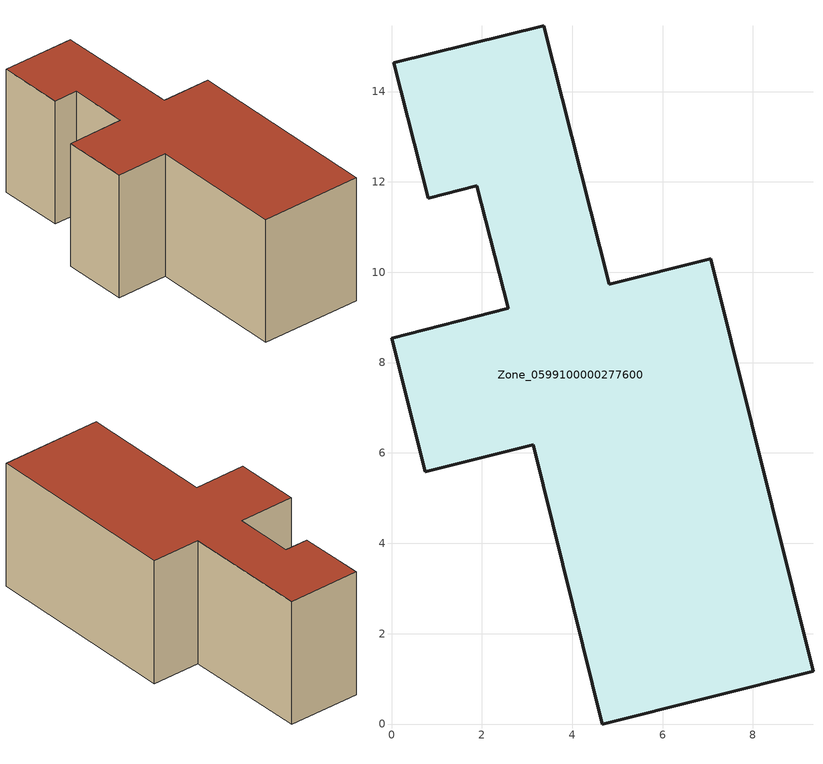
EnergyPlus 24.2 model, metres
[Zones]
Zone_0599100000277600
 floor ground (C_G): 3.14,6.18 0.75,5.58 0,8.54 2.58,9.2 1.89,11.91 0.81,11.64 0.05,14.64 3.37,15.45 4.82,9.73 7.07,10.3 9.33,1.17 4.67,0 z0
 wall outside (C_F): 0.75,5.58 3.14,6.18 4.67,0 9.33,1.17 7.07,10.3 4.82,9.73 3.37,15.45 0.05,14.64 0.81,11.64 1.89,11.91 2.58,9.2 0,8.54 0.75,5.58 z0:5.99
 roof outside (C_R): 2.58,9.2 0,8.54 0.75,5.58 3.14,6.18 4.67,0 9.33,1.17 7.07,10.3 4.82,9.73 3.37,15.45 0.05,14.64 0.81,11.64 1.89,11.91 z5.99
[BUILDING]
Pand.0599100000277600: North Axis=0; Terrain=City; Loads Convergence Tolerance Value=0.04; Temperature Convergence Tolerance Value=0.4; Solar Distribution=FullExterior; Maximum Number of Warmup Days=25; Minimum Number of Warmup Days=1
[Site:Location]
Rotterdam.The.Hague.AP_ZH_NLD Design_Conditions: Latitude=51.96; Longitude=4.45; Time Zone=1; Elevation=-4.5
[SITE:GROUNDTEMPERATURE:BUILDINGSURFACE]
18, 18, 18, 18, 18, 18, 18, 18, 18, 18, 18, 18
[MATERIAL] Thermal Absorptance=0.9; Solar Absorptance=0.7; Visible Absorptance=0.7
Name | Roughness | Thickness | Conductivity | Density | Specific Heat
G.TI.1965-1974 | MediumSmooth | 0.15 | 0.882353 | 540 | 1210
F.TI.1965-1974 | Rough | 0.3 | 0.697674 | 1920 | 840
R.TI.1965-1974 | MediumRough | 0.2 | 0.232558 | 1500 | 1000
[CONSTRUCTION]
C_G: G.TI.1965-1974
C_F: F.TI.1965-1974
C_R: R.TI.1965-1974
[ZONE]
Zone_0599100000277600: Type=1; Multiplier=1; Ceiling Height=Autocalculate; Volume=Autocalculate; Floor Area=autocalculate; Part of Total Floor Area=Yes
[ZONEINFILTRATION:DESIGNFLOWRATE]
Infil_Zone_0599100000277600: Zone or ZoneList or Space or SpaceList=Zone_0599100000277600; Schedule=AlwaysOn; Design Flow Rate Calculation Method=Flow/Area; Flow Rate per Floor Area=0.003; Constant Term Coefficient=1; Temperature Term Coefficient=0; Velocity Term Coefficient=0; Velocity Squared Term Coefficient=0
[HVACTEMPLATE:ZONE:IDEALLOADSAIRSYSTEM]
Zone_0599100000277600: Maximum Heating Supply Air Temperature=50; Minimum Cooling Supply Air Temperature=13; Maximum Heating Supply Air Humidity Ratio=0.0156; Minimum Cooling Supply Air Humidity Ratio=0.0077; Heating Limit=NoLimit; Cooling Limit=NoLimit; Dehumidification Control Type=ConstantSensibleHeatRatio; Cooling Sensible Heat Ratio=0.7; Dehumidification Setpoint=60; Humidification Control Type=None; Humidification Setpoint=30; Outdoor Air Method=None; Outdoor Air Flow Rate per Person=0.00944; Outdoor Air Flow Rate per Zone Floor Area=0; Outdoor Air Flow Rate per Zone=0; Demand Controlled Ventilation Type=None; Outdoor Air Economizer Type=NoEconomizer; Heat Recovery Type=None; Sensible Heat Recovery Effectiveness=0.7; Latent Heat Recovery Effectiveness=0.65
[ZONECONTROL:THERMOSTAT]
ThermostatControl_Zone_0599100000277600: Zone or ZoneList=Zone_0599100000277600; Control Type Schedule=DualSetpointControlType; Control 1=Thermostat_Zone_0599100000277600; Temperature Difference Between Cutout And Setpoint=0
[THERMOSTATSETPOINT:DUALSETPOINT]
Thermostat_Zone_0599100000277600: Heating Setpoint Temperature Schedule=HeatingSetpoint_Zone_0599100000277600; Cooling Setpoint Temperature Schedule=CoolingSetpoint_Zone_0599100000277600
[SCHEDULE:COMPACT]
HeatingSetpoint_Zone_0599100000277600: Through: 12/31, For: AllDays, Until: 24:00, 21
CoolingSetpoint_Zone_0599100000277600: Through: 12/31, For: AllDays, Until: 24:00, 24
DualSetpointControlType: Through: 12/31, For: AllDays, Until: 24:00, 4
AlwaysOn: Through: 12/31, For: AllDays, Until: 24:00, 1
